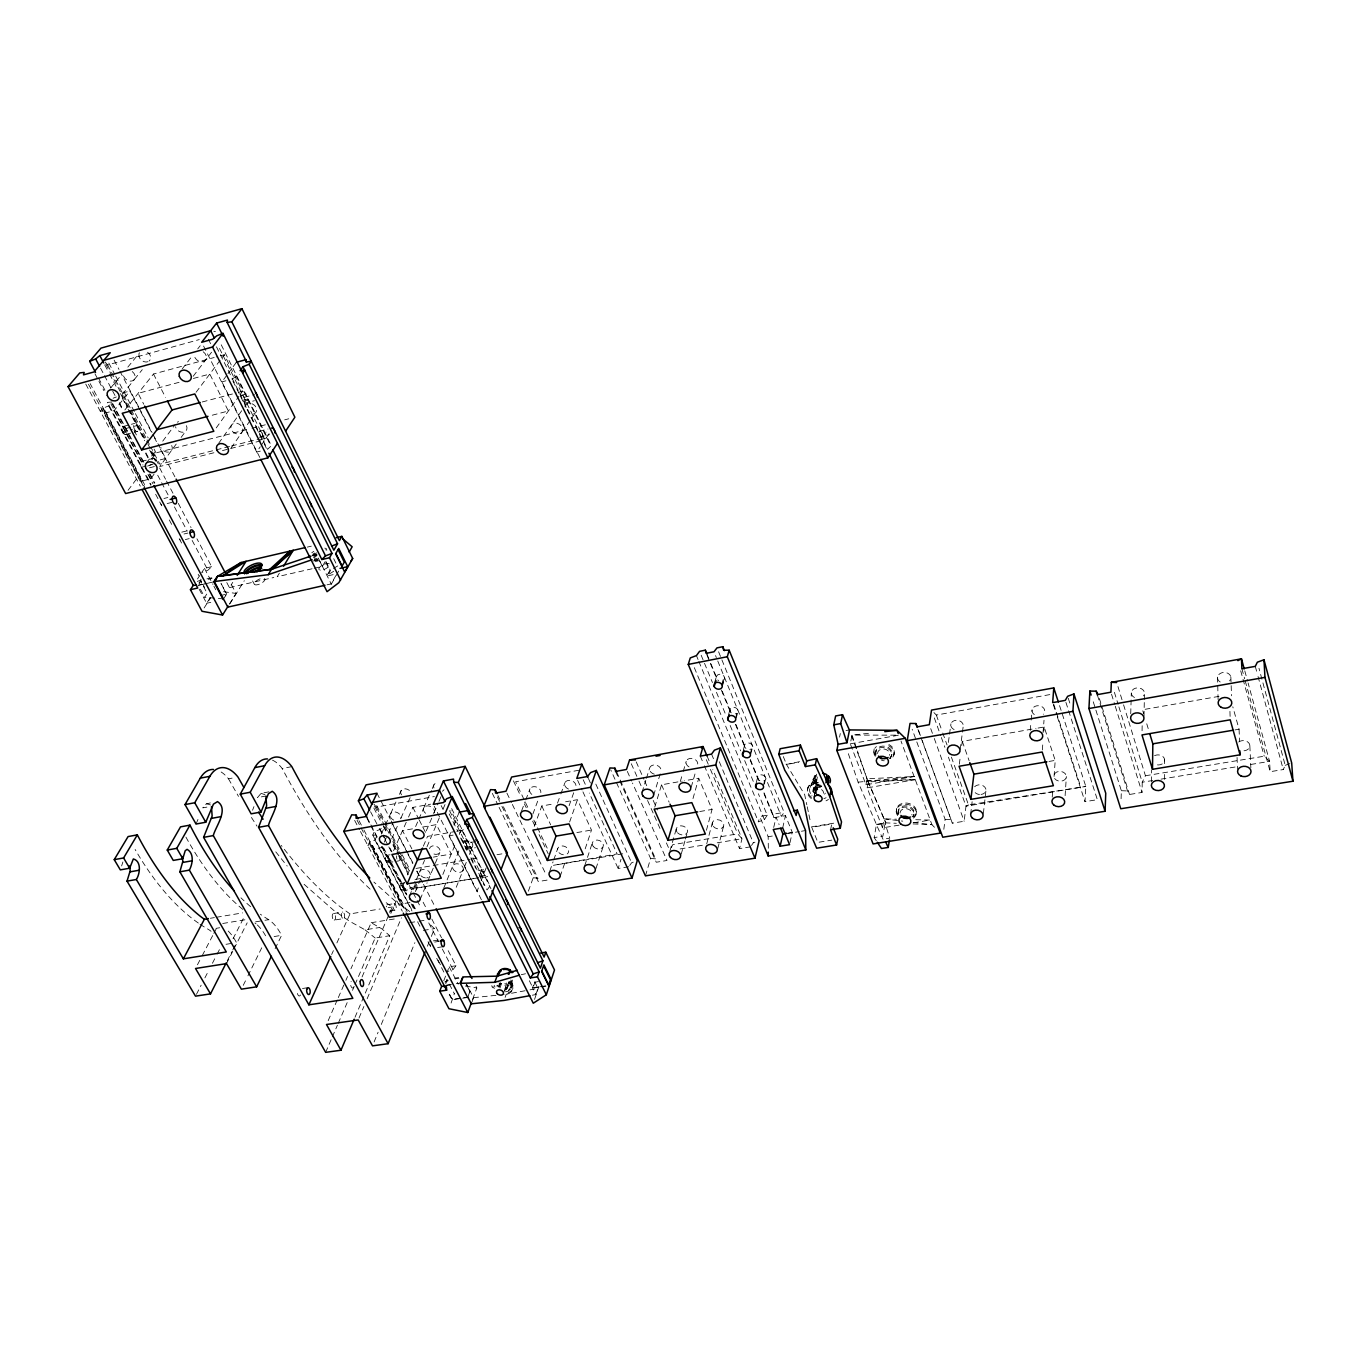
<?xml version="1.0" encoding="UTF-8"?>
<svg xmlns="http://www.w3.org/2000/svg" width="1361" height="1361" viewBox="0 0 1361 1361"><rect width="100%" height="100%" fill="white"/><g stroke="black" fill="none" stroke-linecap="round" stroke-linejoin="round"><path stroke-width="0.75" stroke-dasharray="5 3.75" d="M1164.506 779.445L1164.557 771.551M1164.608 763.674L1164.625 759.727M1151.406 781.758L1151.576 769.952M768.336 848.243L768.165 836.726L759.761 816.481L767.23 815.222L758.366 793.752M810.186 787.356L815.103 775.379L816.158 776.059L816.056 781.588L814.49 789.023A6.09 4.729 12.7 0 0 813.47 792.493M1097.425 695.148L1127.52 790.962L1129.511 794.467L1142.032 792.442L1142.236 782.218L1118.725 706.308M1144.006 716.277L1144.295 701.664M1144.329 699.588L1144.448 693.327M1142.066 730.738L1142.185 724.443M1130.736 713.708L1131.314 692.885M1121.09 798.72L1121.345 790.707L1092.39 699.044M1065.918 702.361L1097.357 799.673L1085.006 801.68L1085.823 786.454L1059.028 703.994M817.332 776.961L815.545 788.189L814.49 789.023M1065.119 795.658L1066.361 776.553M1052.223 797.206L1052.836 788.734M1038.035 728.067L1044.176 726.995L1055.217 760.391L1054.009 777.267A6.312 4.917 5.5 0 1 1061.189 771.483A6.312 4.917 5.5 0 1 1065.204 779.326A6.312 4.917 5.5 0 1 1054.588 778.509M1043.019 732.677L1044.023 720.224M1042.339 749.945L1043.002 741.592M1043.836 731.163L1044.176 726.995M821.329 785.433A7.213 5.631 12.6 0 1 817.859 784.123L816.192 794.552M1030.243 730.432L1030.992 722.147M1031.162 720.071L1032.08 709.727M512.434 980.039L511.021 988.29L512.604 979.852M814.882 778.696L813.402 791.251M983.374 813.504L985.959 790.282M970.631 814.354L972.128 801.714M917.977 729.428L952.326 823.184L964.149 821.261L965.987 806.154L948.413 757.141M511.345 980.839L508.708 990.825A8.983 6.38 19.7 0 1 504.761 991.812M960.203 749.469L963.146 726.74M959.335 764.184L960.407 755.882M961.751 745.505L962.278 741.354L1035.993 728.424M943.819 829.308L945.129 819.39L912.176 729.275M815.035 793.616L816.498 783A7.213 5.631 12.6 0 1 816.158 776.059M948.379 742.425L949.229 736.233M949.519 734.174L950.931 723.865M916.004 814.729L916.191 813.487M916.293 812.704L916.48 811.462M913.843 815.443L914.031 814.201M896.474 809.574L896.678 808.332M898.243 811.326L898.447 810.084M883.017 839.261L876.399 824.664L885.041 823.252L882.881 836.181L874.17 837.593L876.45 824.409L858.11 782.167L847.41 751M893.837 755.134L894.041 753.926M899.094 825.14L882.506 827.862L884.004 818.88L867.62 780.534L857.464 751.017M891.625 755.848L891.829 754.64M873.966 750.115L874.187 748.907M867.161 787.866L868.25 781.912L915.272 779.666L867.161 787.866L882.506 827.862M875.735 751.833L875.957 750.626M865.97 784.753L867.059 778.798L914.116 776.519L865.97 784.753L850.285 743.821L852.003 735.093L870.428 733.137M830.567 829.819L831.724 824L811.768 827.301L817.842 842.391L831.758 840.128M839.567 737.135L840.298 733.545M813.827 796.985L817.859 784.123M814.456 795.896L816.498 783L813.232 789.193L811.905 795.385M810.493 793.514A10.207 7.928 12.7 0 1 811.411 785.62L813.215 784.225L816.6 774.205M811.411 785.62L814.082 776.825M154.065 474.206L150.68 478.8L140.302 481.42L140.881 478.766L90.166 383.615M807.532 789.193L807.805 787.951A12.266 9.527 12.7 0 1 818.761 782.524M511.021 988.29L512.689 980.618M790.009 842.612L792.272 832.337L785.467 815.664L773.865 817.689L763.436 792.34M782.694 827.93L785.467 815.664M773.711 827.454L776.076 817.246L779.121 824.63M799.553 761.667L786.097 764.508L798.601 762.313M767.23 815.222L764.389 819.628L758.468 821.823L759.761 816.481M510.307 984.19L511.175 980.669M763.368 785.773L765.409 777.369M764.321 784.089L765.545 779.036M750.574 846.814L739.533 848.618L742 838.716L712.79 769.577M756.018 783.749L757.686 777.029M750.251 753.858L752.378 745.539M750.83 753.892L752.514 747.24M717.774 848.549L723.729 825.668M743.293 750.2L744.586 745.216M706.716 843.837L712.313 822.912M143.194 485.758L104.525 413.234L105.205 410.716L100.289 411.26L102.704 408.283L108.693 405.918L111.874 401.988L107.502 402.397L151.071 484.414M735.569 718.115L737.781 709.898M736.165 718.2L737.934 711.616M706.427 830.278L712.058 809.421L698.737 778.237L684.26 780.789M728.594 714.525L729.938 709.608M681.198 854.249L684.923 840.945M685.451 839.039L687.577 831.435M692.987 798.567L698.737 778.237M691.218 787.202L695.845 770.989M721.772 684.515L724.069 676.383M722.181 685.536L724.494 677.404M722.215 686.795L724.528 678.663M669.935 850.965L676.468 828.203M714.627 682.712L716.379 676.621M680.279 781.554L682.644 773.473M683.239 771.449L686.199 761.343M645.437 875.872L650.592 858.485L610.766 769.901M654.76 807.124L661.531 784.804L682.201 781.146M653.62 795.419L661.038 771.16M628.731 866.753L618.149 868.488L621.024 859.301M642.001 792.425L645.777 780.329M646.424 778.322L649.571 768.233M121.622 865.936L122.898 861.972M595.948 868.624L603.348 845.964M584.72 865.715L592.239 843.088M535.894 994.551L537.969 988.358L534.737 981.876L532.508 987.797L535.894 994.551L531.913 995.282M534.55 999.416L539.024 986.079M585.179 848.839L591.474 830.057L577.455 799.673L565.564 801.782M539.007 987.133L532.968 988.018L535.077 981.825M560.12 876.569L565.308 861.496M512.587 989.09L513.012 987.865M505.118 997.358L506.207 994.262L528.034 990.196M549.759 871.193L553.059 861.802M553.723 859.931L557.687 848.652A5.699 4.27 19.4 0 1 565.683 846.848A5.699 4.27 19.4 0 1 567.231 853.908M508.708 990.825L512.263 983.595L509.252 981.74L505.816 989.753A5.359 3.811 19.7 0 1 504.727 990.179M569.63 822.01L577.455 799.673M504.012 991.88L505.646 987.252M505.816 989.753L509.252 981.74M507.194 988.239L510.851 979.92M506.666 989.09A5.359 3.811 19.7 0 0 505.918 984.224L505.288 982.183M569.119 805.695L573.713 792.714M498.892 987.218L500.525 982.625M499.266 986.929L500.355 983.884L498.568 982.523M499.963 988.035L501.597 983.442M557.517 803.143L560.188 795.743M560.868 793.905L564.866 782.796M528.374 891.166L533.189 877.777L498.687 806.512M472.658 999.297L476.826 987.933L474.887 984.173M471.859 1002.274L473.56 997.664L466.738 984.479M534.244 826.399L541.78 805.984L553.672 803.892M468.235 995.929L469.936 991.318L466.228 984.156M532.866 814.065L538.395 799.264M451.086 1003.057L454.37 993.598M521.552 810.969L525.074 801.748M525.771 799.894L529.973 788.836M445.727 983.765L447.174 980.005M443.771 980.754L445.898 975.259M456.003 965.766L449.181 966.786L447.31 971.618L453.026 969.627L456.003 965.766L447.293 948.94M445.727 982.353L446.901 979.308L454.37 993.785M478.374 887.95L476.962 891.574L434.21 806.273M481.182 880.703L486.285 867.535M252.551 810.22L253.963 806.614M456.241 887.287L462.978 870.496M463.097 870.24A5.597 4.117 21.6 0 0 456.803 863.725A5.597 4.117 21.6 0 0 453.928 870.24A5.597 4.117 21.6 0 0 463.097 870.24L466.262 862.364M469.409 854.487L472.556 846.61M427.405 946.201L430.552 938.392M431.335 936.453L434.482 928.644L428.851 923.251M443.805 888.001L459.167 850.2M374.105 1041.965L378.103 1032.233M381.301 1024.442L414.884 942.663M442.852 874.477L456.071 842.306M459.286 834.463L460.886 830.55L450.899 810.458M481.42 899.757L449.368 835.79L450.882 832.149M453.911 824.868L459.218 812.126M196.052 824.034L199.046 816.855M420.141 899.502L427.133 882.745M427.898 880.89L434.499 865.154M435.248 863.35L439.79 852.479M415.326 891.591L420.838 878.491L417.027 871.091M409.406 896.099L413.353 886.811M416.5 879.376L419.647 871.959M425.398 877.896A5.563 4.066 22.3 0 1 419.903 871.278L424.53 860.373M358.998 1018.028L363.897 1006.46M367.147 998.753L401.427 917.824M427.031 846.712L439.739 816.855M443.057 809.097L446.357 801.34M355.017 1017.228L389.722 935.722L381.846 928.848L371.179 922.707L350.934 968.794M423.356 846.151L427.541 836.386L454.642 831.639M362.06 976.96L388.855 914.779M389.688 912.84L392.206 907.004L385.35 902.105M426.282 830.839L431.811 817.995M433.989 812.908L438.157 803.245M438.991 801.306L442.308 793.565M390.828 913.469L396.527 900.25L400.883 900.659L400.968 904.01L410.75 902.411M402.686 885.926L404.268 882.268M407.398 874.97L409.763 869.492L401.019 852.564M325.653 1052.342L331.523 1038.783M332.356 1036.844L337.392 1025.224M338.243 1023.285L347.463 1001.968M352.499 990.349L354.183 986.47M355.017 984.53L375.16 938.018L389.722 935.722M415.615 826.569L418.014 821.074M418.814 819.237L423.628 808.247M423.832 807.839L431.42 790.469M432.271 788.546L433.955 784.685M328.171 1020.665L337.443 999.535M338.294 997.613L345.048 982.251M345.881 980.328L347.565 976.483M393.55 850.812L407.688 818.999M408.538 817.076L412.842 807.396L430.586 804.181M391.679 838.886L398.246 824.239M400.934 818.148L411.311 794.994M384.295 842.136L387.562 834.905M388.378 833.085L392.461 824.034M331.642 954.52L333.394 950.658M336.899 942.918L350.032 913.894L380.161 908.978M381.301 834.072L384.619 826.756M385.452 824.936L390.437 813.98A5.665 4.185 23.6 0 1 397.412 812.602A5.665 4.185 23.6 0 1 400.712 818.744M390.675 813.589L395.932 802.037M399.436 794.348L401.189 790.486M407.143 911.598L372.761 845.879L367.878 845.64L369.511 842.085L374.973 840.043L377.116 835.348L372.761 835.042L374.377 831.537L380.28 829.41L382.424 826.893M1245.213 680.874L1270.17 771.687L1283.27 769.56L1285.209 765.324L1258.976 668.285M275.126 948.685L281.591 935.347A50.969 26.522 82.9 0 0 268.712 919.679A249.59 124.651 78.2 0 1 260.359 914.218M243.245 985.347L247.004 977.742M247.94 975.837L261.993 947.273M671.296 847.648L672.776 844.654L737.696 833.868L742 838.716L717.247 842.799M1123.574 704.828L1145.435 775.753L1142.236 782.218L1152.682 780.516M227.202 960.917L231.846 951.781M232.782 949.944L236.491 942.629A50.527 27.254 83.2 0 0 228.138 930.992M226.521 963.605L233.088 950.624M234.024 948.77L247.175 922.843M233.054 938.733L244.623 916.021M196.443 994.33L201.139 985.194M204.899 977.878L208.658 970.58M212.418 963.265L216.178 955.949M217.114 954.129L220.873 946.814M197.447 964.796L201.292 957.412M202.262 955.558L212.86 935.245M213.83 933.391L217.675 926.007M327.031 584.822L331.165 583.903L337.154 573.287M331.148 584.447L335.214 577.234M336.235 575.431L339.297 570.004M314.153 568.286L322.37 566.414L325.415 561.14M279.345 573.202L277.219 576.724L312.111 568.762M229.311 604.233L236.048 593.43L230.162 582.185M230.009 603.586L244.317 580.688M223.17 599.538L226.572 594.145L220.992 583.546M226.777 582.542L229.431 587.629L232.765 582.372M199.131 589.177L206.651 603.28L210.087 597.887M204.116 607.959L210.479 598.04M221.231 583.75L226.606 593.957L223.476 598.925L204.711 597.275L207.195 593.396L200.765 581.3L199.08 583.852M198.995 582.967L200.748 580.296L204.49 587.34M197.498 578.969L199.591 575.771M211.653 566.686L204.456 568.371L201.683 572.59L207.91 570.242L211.653 566.686L196.937 538.769M203.572 346.051L256.685 452.039L260.24 446.782M261.431 445.03L270.414 431.709M718.591 651.783L784.123 812.364L781.384 816.413L715.546 655.577M751.493 845.47L753.331 842.782L759.149 840.639M231.132 447.922L241.833 432.543A6.38 5.07 34.3 0 0 237.188 423.288A6.38 5.07 34.3 0 0 231.472 429.974A6.38 5.07 34.3 0 0 241.833 432.543M242.326 431.828L250.39 420.226M251.547 418.559L256.157 411.924M218.594 443.397L241.85 410.529M216.246 427.898L238.958 396.238M240.131 394.605L242.479 391.322L224.293 354.745L216.212 356.939M629.701 865.426L631.64 862.772L635.366 861.377M259.815 457.466L221.928 381.863L226.76 375.33M227.968 373.68L236.406 362.247M176.215 444.077L159.73 466.534L214.375 452.635M181.115 437.425L186.015 430.791M128.053 490.334L136.491 479.055L140.881 478.766M151.411 459.099L156.056 452.89L249.965 428.749M146.342 463.046L156.549 449.436M162.725 441.168L175.11 424.649M196.069 392.274L224.293 354.745M193.194 376.265L211.584 352.21M182.255 368.848L192.428 355.748M197.719 348.909L200.186 345.745M124.872 409.95L153.487 374.02L214.187 357.501M104.525 413.234L114.12 410.665L129.924 391.015L139.758 409.763M122.371 394.333L134.365 379.498M134.501 379.277L142.259 369.682M459.763 832.864L461.872 830.278L464.918 829.189M110.598 388.072L120.023 376.606M127.832 367.113L139.588 352.788M414.918 884.276L416.84 887.984L482.594 877.079L448.773 809.132M231.965 379.175L239.349 374.411M512.263 983.595L510.851 984.701L508.402 982.404M268.917 791.847L261.057 793.327L257.518 797.597L267.368 795.743M333.683 571.28L326.963 575.482L329.804 570.514L325.466 561.787M210.326 802.905L205.069 804.47L202.789 807.873L208.573 806.784M333.428 568.422L338.855 565.274M968.488 804.878L965.987 806.154L1085.823 786.454L968.488 804.878L951.339 756.971M147.566 466.091L151.479 464.543M197.311 581.419L201.156 579.922L198.162 574.291M113.116 398.212L116.348 396.953M444.826 981.944L448.33 980.652M1285.209 765.324L1290.058 763.555M312.996 555.407L316.977 554.063M521.297 974.663L525.516 973.761M105.052 361.873L107.587 364.935L199.267 339.587M122.337 393.074L129.924 391.015M179.057 382.322L138.09 393.346L143.79 404.234M193.398 378.46L209.781 374.037L228.376 411.005L210.036 415.786M221.928 381.863L225.943 380.791M202.228 401.971L236.44 392.921M238.464 392.376L242.479 391.322M122.932 426.52L134.688 423.424M241.441 395.268L249.624 393.108M125.927 428.477L137.665 425.381M244.248 397.31L254.473 394.622M122.507 431.913L132.323 429.344M243.194 400.202L251.394 398.041M123.085 432.985L126.998 431.964M243.738 401.308L251.955 399.164M125.756 434.431L137.512 431.352M244.214 403.383L254.456 400.695M252.006 428.222L266.297 424.547M284.67 419.834L288.753 418.78M208.267 579.361L212.01 578.391M141.476 461.43L153.708 458.283M259.356 431.233L268.015 429.004M258.641 432.271A4.219 2.024 74.5 0 1 262.095 433.155L266.161 432.118M141.323 467.316L153.027 464.339M259.339 437.221L269.529 434.618M229.55 446.476L159.849 464.237L150.986 447.378M231.608 445.949L258.25 439.161L264.97 439.773L218.168 345.728M149.523 467.81L155.358 466.313M261.55 439.28L269.699 437.204M222.472 450.576L228.546 449.045M230.57 448.518L260.921 440.794M256.685 452.039L260.308 451.137M163.949 498.483L167.811 497.514M167.165 503.553L172.983 502.124M181.779 532.151L187.563 530.756M184.024 533.988L187.886 533.07M185.334 539.551L189.196 538.633M307.28 547.105L311.329 546.152M206.94 578.867L213.133 577.438M312.894 555.832L317.028 554.88M199.318 585.162L207.604 583.257M209.679 582.78L213.813 581.827M229.431 587.629L273.782 577.506M220.397 595.557L226.572 594.145M206.651 603.28L210.785 602.345M333.122 574.648L327.355 575.958L330.451 570.565L325.942 561.498M202.313 584.328L198.247 585.145L204.711 597.275M204.337 583.92L210.411 582.678M221.145 771.993A41.817 22.303 80.2 0 1 228.495 778.815L234.177 777.726M272.489 760.153A42.242 21.572 80.1 0 1 282.169 768.489L291.832 766.634M530.024 989.838L537.969 988.358M373.867 804.011L376.334 807.107L434.397 796.542M578.833 770.258L515.598 781.758L528.391 808.621M845.998 730.551L849.519 729.921M933.935 712.569L936.334 715.052L1050.539 694.467M850.285 743.821L898.821 735.161L852.003 735.093L856.784 748.992M412.502 828.849L402.516 830.618L411.89 848.873M422.471 827.097L436.439 824.613L451.24 854.045L433.376 857.107M1219.014 696.356L1142.491 709.761L1143.699 713.776M456.718 831.282L460.886 830.55M372.761 845.879L372.761 849.145L381.829 847.563L406.241 894.432M449.368 835.79L453.111 835.144M386.405 855.406L390.097 854.759M464.373 841.915L471.995 840.605M463.489 843.446A3.811 1.65 80.7 0 1 466.125 843.242L475.618 841.608M385.895 860.986L395.149 859.386M465.87 847.24L473.492 845.93M386.337 861.853L395.609 860.254M466.313 848.124L472.029 847.137M387.919 862.738L399.028 860.832M465.921 849.366L475.431 847.733M858.11 782.167L914.116 776.519M576.877 832.558L591.474 830.057M699.724 811.53L712.058 809.421M415.99 868.437L469.987 859.284M472.063 858.927L480.365 857.532M496.986 854.708L507.364 852.939M1048.974 761.445L1055.217 760.391M1234.971 729.921L1239.071 729.224L1232.794 706.784M764.014 792.782L772.844 814.269L784.123 812.364M415.037 879.478L420.838 878.491M401.07 883.527L404.744 882.915M478.647 870.564L484.329 869.611M480.331 871.823L484.125 871.176M210.394 918.267L214.409 917.603M216.416 917.263L242.547 912.908M400.78 889.533L411.839 887.695M480.365 876.297L487.936 875.038M416.84 887.984L478.477 877.76M622.743 853.806L553.672 865.273L617.145 853.891L589.296 793.072M402.55 890.74L413.608 888.92M487.731 876.62L480.161 877.879A3.76 1.616 81.1 0 0 480.671 872.622A3.76 1.616 81.1 0 0 477.983 871.38M222.694 923.49L247.021 919.475M811.496 826.859L835.518 822.895M680.126 848.941L702.82 845.198M788.529 832.966L792.272 832.337M768.165 836.726L772.316 836.045M786.879 833.647L799.349 831.588M801.425 831.248L805.576 830.55M216.008 928.355L219.699 927.743M255.596 921.839L263.081 920.597M264.97 920.291L268.712 919.679M1145.435 775.753L1264.216 756.206L1269.592 761.377L1270.17 771.687M333.632 913.52L342.7 912.04M386.915 904.793L394.316 903.585M876.45 824.409L885.841 822.878L896.321 823.286M1161.018 779.138L1236.179 766.838M1250.81 764.457L1269.592 761.377L1248.088 682.95M501.92 806.29L538.275 881.554L548.568 879.869M619.884 781.112L656.257 862.245L666.992 860.492L632.491 783.034M388.191 907.668L392.206 907.004M913.622 822.776L930.209 820.071L913.418 819.645M334.211 920.104A3.317 1.633 81.9 0 0 335.197 915.272A3.317 1.633 81.9 0 0 332.339 915.068A3.317 1.633 81.9 0 0 334.211 920.104L343.312 918.641A3.334 1.616 81.9 0 0 344.265 913.775A3.334 1.616 81.9 0 0 341.424 913.588A3.334 1.616 81.9 0 0 343.312 918.641M389.399 911.138L394.962 910.237A3.351 1.565 81.7 0 0 395.847 905.354A3.351 1.565 81.7 0 0 393.108 905.133A3.351 1.565 81.7 0 0 394.962 910.237M226.011 944.313L232.289 943.292M274.122 936.555L281.591 935.347M886.385 838.716L889.754 838.172L885.041 823.252M371.179 922.707L387.307 920.104M389.331 919.781L395.388 918.811M304.098 884.31L333.938 910.56L349.556 921.227L365.037 929.835L379.685 927.487M409.78 922.673L417.232 921.482M419.086 921.193L424.666 920.291M423.373 930.397L434.482 928.644M433.359 940.859L438.82 940.009M434.635 942.067L438.259 941.489M437.613 947.545L443.074 946.695M302.499 988.494L308.13 987.644M454.71 978.134L458.623 977.555M454.982 978.848L458.895 978.27M446.51 985.126L454.336 983.969M456.292 983.68L460.205 983.101M445.013 985.636L450.882 984.769M538.446 981.519L534.584 982.37M532.508 987.797L538.548 986.912M540.555 986.623L546.578 985.755M467.657 997.477L452.039 999.74L449.232 994.364M541.015 986.844L547.037 985.976M206.464 803.619L210.496 804.963M261.057 793.327L264.97 794.705M473.56 997.664L495.999 995.333M867.059 778.798L867.62 780.534L915.272 779.666M867.62 780.534L885.841 822.878L884.004 818.88L896.61 819.203M913.078 823.932L931.928 824.681L936.062 828.9M1121.345 790.707L1127.52 790.962M945.129 819.39L950.846 819.696M650.592 858.485L655.56 858.842L656.257 862.245M533.189 877.777L537.867 878.168L538.275 881.554M884.004 818.88L902.751 821.142M913.18 822.401L931.928 824.681L901.016 741.082M223.527 591.678L236.048 593.43M465.309 986.027L476.826 987.933M365.037 929.835L375.16 938.018M350.032 913.894C323.169 895.521 301.07 871.091 281.285 845.453M409.695 911.496L394.588 900.574L373.918 882.081M504.846 983.408L505.918 984.224M370.107 889.124C333.496 854.878 305.562 812.551 282.169 768.489M275.773 851.85L287.205 866.055M874.17 837.593L876.263 840.707M251.445 817.451L257.025 826.212M786.199 764.014L804.691 794.722L806.818 804.776M228.495 778.815L238.498 796.389M85.76 384.074L140.285 486.149M105.205 410.716L145.185 485.758M102.704 408.283L144.555 486.813M88.448 384.21L140.302 481.42M112.81 403.741L144.368 463.267M150.067 474.002L154.814 482.968M98.502 378.001L105.375 390.964M111.857 403.196L142.667 461.294M149.37 473.934L154.303 483.24M94.981 373.833L97.975 379.464M98.962 381.335L103.929 390.709M110.887 403.826L142.718 463.812M148.689 475.057L150.68 478.8M114.12 410.665L142.973 465.037M147.958 474.411L152.925 483.784M108.693 405.918L150.85 485.265M155.63 494.23L161.347 504.999M169.291 519.953L172.269 525.55M179.227 538.633L182.221 544.264M119.309 402.55L123.256 410.001M134.076 430.501L137.036 436.081M145.899 452.856L148.842 458.453M157.706 475.21L160.666 480.807M161.636 482.679L169.513 497.582M174.446 506.887L187.24 531.113M192.156 540.436L207.91 570.242M100.578 368.202L103.504 373.765M104.491 375.619L115.26 396M119.173 403.4L123.085 410.818M145.61 453.434L148.553 458.98M204.456 568.371L212.928 584.413M213.881 586.2L215.77 589.772M108.829 363.081L114.732 374.309M115.719 376.18L134.416 411.737M135.402 413.608L148.196 437.919M154.099 449.147L156.056 452.89M107.587 364.935L110.547 370.549M111.534 372.421L130.265 408.028M131.251 409.899L146.052 438.004M147.039 439.875L149.999 445.489M105.767 364.067L146.971 442.325M147.958 444.179L150.901 449.776M151.888 451.631L158.744 464.679M120.431 393.584L128.291 408.47M129.261 410.341L144.964 440.113M150.85 451.291L155.749 460.596M159.679 468.048L165.549 479.208M166.535 481.062L173.408 494.094M178.308 503.4L191.05 527.609M104.712 364.867L108.608 372.268M109.595 374.122L116.417 387.068M122.269 398.178L127.151 407.432M128.121 409.287L144.708 440.743M149.574 449.998L155.426 461.09L165.685 458.47L157.893 443.635M359.032 820.666L362.928 828.1M363.897 829.972L400.883 900.659M449.521 994.245L452.226 999.416L467.844 997.154L469.936 991.506L466.364 984.598M369.511 842.085L405.799 911.394M372.761 849.145L405.272 911.207M357.058 820.19L400.968 904.01M114.12 360.138L118.985 369.409M119.955 371.264L138.448 406.531M139.417 408.385L152.058 432.492M153.027 434.363L156.923 441.781M140.727 411.634L153.504 435.996M154.491 437.868L156.464 441.627M160.394 449.113L175.127 477.235M354.643 820.377L359.508 829.666M360.495 831.52L402.312 911.258M411.124 903.806L414.067 909.437M372.761 835.042L411.771 909.828M438.106 960.305L441.032 965.919M374.973 840.043L411.992 911.002M417.606 921.771L420.447 927.215M428.017 941.744L430.859 947.188M436.694 958.348L440.573 965.783M441.542 967.637L444.452 973.217M380.28 829.41L382.22 833.153M383.19 835.025L386.099 840.639M389.978 848.107L391.917 851.85M409.372 885.501L412.281 891.115M413.251 892.969L416.16 898.583M417.129 900.455L421.008 907.94M428.766 922.894L438.463 941.574M442.342 949.059L453.026 969.627M370.566 811.751L378.256 826.552M379.226 828.407L384.023 837.661M384.976 839.516L387.868 845.062M388.821 846.916L391.713 852.462M449.181 966.786L458.232 984.19M383.598 847.801L407.483 893.701M413.063 904.419L417.725 913.367M367.062 817.485L369.954 823.048M370.907 824.885L377.643 837.832M382.152 846.474L406.463 893.173M412.298 904.385L415.224 909.982M366.994 818.386L376.725 837.066M381.59 846.389L406.871 894.943M376.334 807.107L384.023 821.976M384.993 823.847L398.433 849.859M399.402 851.731L408.998 870.308M414.765 881.469L417.64 887.049M374.547 806.188L384.159 824.783M385.112 826.637L388.957 834.072M392.802 841.506L399.539 854.521M400.491 856.375L408.198 871.261M383.496 825.634L387.358 833.119M393.159 844.33L396.068 849.927M397.038 851.799L408.623 874.221M414.424 885.433L417.334 891.03M423.135 902.241L426.027 907.838M431.828 919.049L441.491 937.729M373.833 807.992L382.441 824.63M383.394 826.484L387.222 833.885M392.972 844.977L397.752 854.232M398.722 856.069L408.283 874.579M252.585 580.926L254.269 584.141M376.963 793.225L390.318 819.169M391.27 821.023L405.578 848.839M406.531 850.693L413.217 863.674M393.431 825.923L407.007 852.292M407.977 854.181L412.825 863.606M416.704 871.142L422.522 882.438M423.492 884.327L435.129 906.936M376.725 805.525L400.049 850.693M153.487 374.02L165.549 397.378M412.842 807.396L418.354 818.267M419.273 820.071L425.704 832.762M216.467 346.817L267.522 449.317L271.4 445.762L219.597 341.492M449.181 813.929L452.005 819.628M452.958 821.534L457.687 831.027M461.481 838.631L467.163 850.03M470.94 857.634L487.034 889.924L490.113 885.994L450.491 806.256M232.918 381.08L246.154 407.654M247.107 409.559L254.677 424.734M255.613 426.639L263.183 441.832M264.136 443.72L267.913 451.325M460.579 837.951L467.18 851.186M470.957 858.757L475.67 868.216M479.429 875.769L484.142 885.228M318.236 557.993L331.165 583.903M529.344 980.72L532.968 988.018M319.767 561.208L322.37 566.414M208.369 339.229L211.193 344.877M441.168 805.593L443.057 809.353M235.98 375.704L270.839 445.881M461.872 830.278L490.998 888.869M333.7 558.673L337.426 566.227M492.342 793.378L497.786 804.64M497.973 795.505L499.776 799.264M503.417 806.784L537.867 878.168M497.377 796.883L501.018 804.419M506.921 793.123L511.447 802.548M512.348 804.436L545.846 874.204M533.869 820.122L536.608 825.872M537.527 827.794L547.564 848.89M513.437 780.874L520.753 796.219M524.41 803.892L526.248 807.719M532.644 821.159L535.383 826.91M539.041 834.582L548.194 853.755M541.78 805.984L550.678 824.817M577.659 780.38L582.049 789.958M582.933 791.864L618.149 868.488M583.188 779.751L585.808 785.467M595.829 784.106L631.64 862.772M588.411 778.441L590.538 783.255M616.669 772.044L655.56 858.842M615.546 771.449L619.017 779.19M627.319 771.415L631.64 781.095M631.3 763.776L638.156 779.207M639.007 781.146L641.575 786.93M647.564 800.455L653.552 813.963M654.42 815.885L660.408 829.41M666.397 842.918L668.966 848.703M636.216 761.888L643.872 779.207M644.723 781.129L647.258 786.913M653.212 800.387L657.465 809.999M661.531 784.804L669.153 802.207M706.308 759.676L709.608 767.485M710.442 769.424L737.696 833.868M700.303 756.138L703.569 763.844M704.386 765.784L739.533 848.618M397.004 859.063L396.851 858.723A3.777 1.735 80.9 0 1 396.442 855.865M707.108 756.121L709.54 761.888M719.288 761.735L753.331 842.782M711.548 754.113L714.797 761.837M694.331 667.673L758.468 821.823M696.441 655.594L698.057 659.507M698.856 661.463L764.389 819.628M706.954 654.097L710.17 661.905M710.969 663.862L717.4 679.479M722.232 691.201L731.061 712.688M735.893 724.409L745.522 747.852M750.353 759.574L759.183 781.061M707.022 655.253L716.549 678.39A4.202 3.368 16.1 0 1 723.865 676.043L724.579 677.778A4.202 3.368 16.1 0 1 722.793 680.687M721.33 690.027L730.091 711.327M735.501 724.443L744.739 746.917M750.132 759.999L757.822 778.696M701.17 655.236L712.449 682.559M716.464 692.307L725.328 713.776M730.176 725.481L740.639 750.83M744.671 760.595L753.535 782.048M783.307 756.58L786.471 764.44M918.692 730.789L921.55 738.666M922.265 740.622L952.326 823.184M930.737 728.645L933.578 736.522M934.292 738.496L964.149 821.261M936.334 715.052L942.05 731.027M942.765 733.018L947.052 744.994M934.327 717.928L940.672 735.569M941.37 737.526L944.891 747.342M851.629 735.791L867.042 778.866M962.278 741.354L969.117 760.663M1053.805 704.454L1055.762 710.459M1056.408 712.449L1080.566 786.437M1053.329 704.641L1056.629 714.763M1057.293 716.771L1085.006 801.68M1068.283 698.261L1070.188 704.215M1099.365 698.499L1129.511 794.467M1114.404 692.324L1118.113 704.3M1111.529 694.212L1114.642 704.232M1115.271 706.24L1142.032 792.442M1117.959 686.573L1122.944 702.786M1146.745 723.797L1149.194 731.81M772.844 814.269L773.865 817.689M1240.705 670.82L1264.216 756.206M1244.788 670.888L1247.544 680.942M1241.895 668.761L1244.669 678.85M1255.284 666.363L1257.479 674.461M1258.04 676.485L1283.27 769.56M807.243 806.784L808.519 812.806M808.944 814.814L810.22 820.836M1249.857 745.896L1250.844 767.689M1239.071 729.224L1239.531 741.03M1237.064 757.448L1237.506 769.305M1230.854 676.927L1231.518 695.777M1229.936 711.395L1230.14 717.723M1217.517 677.149L1218.18 702.259M300.492 994.976A3.471 1.752 83.2 0 1 297.991 994.959A3.471 1.752 83.2 0 1 297.583 990.076M353.741 986.997A3.505 1.701 82.9 0 1 351.138 986.623A3.505 1.701 82.9 0 1 351.172 981.485M386.286 906.154A3.351 1.565 81.7 0 1 386.609 906.868M254.915 922.979A50.816 26.761 83 0 1 256.089 923.898M257.263 924.919A50.816 26.761 83 0 1 266.671 937.746M200.05 924.238A246.919 129.312 78.2 0 0 208.641 929.563A50.391 27.492 83.2 0 1 211.057 931.298M198.332 923.047A246.919 129.312 78.2 0 1 135.13 849.468M250.628 906.664A249.59 124.651 78.2 0 1 240.965 897.852M242.785 909.369A249.182 125.365 78.2 0 1 185.47 836.266M264.51 578.476A5.937 2.314 -26.6 0 1 260.512 583.682A5.937 2.314 -26.6 0 1 254.218 583.512A5.937 2.314 -26.6 0 1 261.482 578.408M319.325 569.868A5.988 2.382 -26 0 1 324.241 564.22A5.988 2.382 -26 0 1 329.26 565.904A5.988 2.382 -26 0 1 320.107 570.14M317.521 560.12A6.005 2.348 -25.9 0 1 314.408 560.034M314.204 558.146A6.005 2.348 -25.9 0 1 317.011 555.577M318.78 560.63A8.013 3.147 -25.9 0 1 315.191 561.464M313.336 557.415A8.013 3.147 -25.9 0 1 316.228 555.118M317.964 558.997A8.013 3.147 -25.9 0 1 314.374 559.813M312.52 555.764A8.013 3.147 -25.9 0 1 317.232 552.481M316.994 558.265A10.037 3.93 -25.9 0 1 314.629 558.963M311.788 552.77A10.037 3.93 -25.9 0 1 313.813 551.375M324.718 548.126A10.037 3.93 -25.9 0 1 326.776 549.317M317.811 559.915A10.037 3.93 -25.9 0 1 313.319 560.953M312.622 554.42A10.037 3.93 -25.9 0 1 314.629 553.008M325.534 549.776A10.037 3.93 -25.9 0 1 326.844 550.184M161.857 505.799A4.066 2.144 74.7 0 1 160.921 504.046M143.075 469.171A4.117 2.178 74 0 1 140.472 464.271A4.117 2.178 74 0 1 142.633 461.413M152.381 459.474A4.134 2.161 74 0 1 156.464 461.243M180.298 540.028A4.032 2.11 75.4 0 1 179.737 539.432M262.095 433.155A4.219 2.024 74.5 0 1 262.061 439.144M240.693 396.306A4.304 2.076 73.9 0 1 243.993 396.851A4.304 2.076 73.9 0 1 244.64 402.975M171.673 445.523A6.312 4.917 35 0 1 168.917 452.056A6.312 4.917 35 0 1 161.023 447.735M132.255 371.553A6.465 5.053 37.5 0 1 132.153 380.978A6.465 5.053 37.5 0 1 123.239 374.224M203.197 351.75A6.533 5.223 37 0 1 203.64 361.516A6.533 5.223 37 0 1 194.3 355.17M186.389 425.653A6.227 4.883 35.3 0 1 183.072 432.237A6.227 4.883 35.3 0 1 175.501 426.759M177.338 422.182A6.227 4.883 35.3 0 1 178.597 421.672M244.929 406.837A6.278 5.036 34.6 0 1 251.649 403.622A6.278 5.036 34.6 0 1 256.6 410.665A6.278 5.036 34.6 0 1 249.863 413.863M213.847 331.369A6.431 5.172 37.4 0 1 215.412 331.557M147.924 361.703A6.363 5.019 37.8 0 1 141.374 360.121A6.363 5.019 37.8 0 1 139.043 353.996M147.566 352.244A6.363 5.019 37.8 0 1 149.115 361.056M414.612 886.521A3.709 1.701 81.3 0 1 413.166 888.971A3.709 1.701 81.3 0 1 411.243 885.977M399.658 855.593A3.777 1.735 80.9 0 1 399.862 859.693A3.777 1.735 80.9 0 1 398.092 860.662M430.535 946.405A3.658 1.65 82.1 0 1 430.161 944.568M466.125 843.242A3.811 1.65 80.7 0 1 466.296 849.077M510.494 982.914A10.786 7.656 19.7 0 1 503.57 994.364M492.529 987.746A10.786 7.656 19.7 0 1 491.797 985.653M498.96 986.81A3.59 2.552 19.7 0 1 500.304 983.816A3.59 2.552 19.7 0 1 504.761 984.99A3.59 2.552 19.7 0 1 504.948 988.392M497.139 986.453A5.359 3.811 19.7 0 1 496.969 985.415M506.343 982.999A5.359 3.811 19.7 0 1 507.092 987.865L506.241 988.528A5.359 3.811 19.7 0 1 505.152 988.954M498.075 986.266A5.359 3.811 19.7 0 1 497.582 985.228M508.878 981.57A8.983 6.38 19.7 0 1 510.12 989.719M495.013 987.048A8.983 6.38 19.7 0 1 494.162 985.313M510.936 981.689A10.786 7.656 19.7 0 1 506.632 993.037M494.332 988.528A10.786 7.656 19.7 0 1 492.971 986.521M900.029 813.061A6.056 4.678 10.2 0 1 906.715 808.757A6.056 4.678 10.2 0 1 911.887 814.933M877.59 753.586A6.142 4.832 10.7 0 1 884.259 749.026A6.142 4.832 10.7 0 1 889.618 755.338M898.328 814.593A8.081 6.244 10.2 0 1 906.936 807.192A8.081 6.244 10.2 0 1 913.078 816.923M898.532 813.351A8.081 6.244 10.2 0 1 902.7 806.239A8.081 6.244 10.2 0 1 912.721 808.893A8.081 6.244 10.2 0 1 912.023 816.906M875.906 755.202A8.2 6.465 10.7 0 1 879.972 747.784A8.2 6.465 10.7 0 1 890.179 750.37A8.2 6.465 10.7 0 1 889.652 758.689A10.259 8.081 10.7 0 0 894.296 751.816A10.259 8.081 10.7 0 0 888.886 744.535M876.127 753.994A8.2 6.465 10.7 0 1 880.193 746.577A8.2 6.465 10.7 0 1 890.4 749.145A8.2 6.465 10.7 0 1 889.856 757.465M897.852 814.354A10.105 7.809 10.2 0 1 900.506 804.13A10.105 7.809 10.2 0 1 914.014 806.256A10.105 7.809 10.2 0 1 913.656 816.855M875.497 755.117A10.259 8.081 10.7 0 1 875.106 746.985M897.648 815.596A10.122 7.809 10.2 0 1 900.319 805.355A10.122 7.809 10.2 0 1 913.826 807.498A10.122 7.809 10.2 0 1 913.469 818.097M888.665 745.76A10.259 8.081 10.7 0 1 891.353 758.672M884.259 760.765A10.259 8.081 10.7 0 1 881.622 760.374M875.276 756.342A10.259 8.081 10.7 0 1 876.416 746.56M1134.462 697.512A6.567 5.223 2.3 0 1 1132.267 690.299A6.567 5.223 2.3 0 1 1141.318 688.683A6.567 5.223 2.3 0 1 1143.495 695.896M1220.205 682.014A6.72 5.325 -0.4 0 1 1218.81 674.58A6.72 5.325 -0.4 0 1 1228.2 673.44A6.72 5.325 -0.4 0 1 1229.595 680.874M1238.697 742A6.618 5.121 0.2 0 1 1247.186 741.609A6.618 5.121 0.2 0 1 1249.16 748.023A6.618 5.121 0.2 0 1 1241.351 750.626M1154.587 755.661A6.465 5.036 2.6 0 1 1162.855 756.529A6.465 5.036 2.6 0 1 1163.366 762.994A6.465 5.036 2.6 0 1 1155.285 764.372M974.629 786.743A6.193 4.815 7.9 0 1 984.905 787.219A6.193 4.815 7.9 0 1 981.043 794.467M979.444 794.484A6.193 4.815 7.9 0 1 975.191 792.646M954.112 729.581A6.295 5.002 8.2 0 1 951.492 722.657A6.295 5.002 8.2 0 1 959.964 721.024A6.295 5.002 8.2 0 1 962.584 727.931M1034.292 714.593A6.414 5.104 5.5 0 1 1033.475 707.363A6.414 5.104 5.5 0 1 1042.492 707.039A6.414 5.104 5.5 0 1 1043.292 714.27M815.562 792.868A4.083 3.181 12.7 0 1 819.203 788.989A4.083 3.181 12.7 0 1 823.371 793.225M815.545 788.189A6.09 4.729 12.7 0 1 821.517 787.9M821.21 786.437A8.523 6.652 12.6 0 1 817.127 784.889M815.511 783.562A8.523 6.652 12.6 0 1 815.103 775.379M825.327 793.123A6.09 4.729 12.7 0 1 824.579 794.161M814.184 792.476A6.09 4.729 12.7 0 1 814.746 787.781L815.817 786.947A6.09 4.729 12.7 0 1 821.772 786.658M826.11 797.682A10.207 7.928 12.7 0 1 823.881 798.601M813.215 784.225A10.207 7.928 12.7 0 1 820.615 783.051M828.424 799.417A12.266 9.527 12.7 0 1 826.008 800.829M811.309 798.635A12.266 9.527 12.7 0 1 807.975 788.002M811.581 797.393A12.249 9.51 12.7 0 1 808.247 786.76A12.249 9.51 12.7 0 1 819.033 781.282M759.846 780.738A4.066 3.164 14.4 0 1 758.383 775.821A4.066 3.164 14.4 0 1 764.508 776.093A4.066 3.164 14.4 0 1 763.844 780.908M745.913 748.431A4.083 3.215 14.9 0 1 746.015 743.446A4.083 3.215 14.9 0 1 752.089 744.994A4.083 3.215 14.9 0 1 749.877 749.435M731.282 712.875A4.134 3.283 15.5 0 1 731.367 707.788A4.134 3.283 15.5 0 1 737.492 709.336A4.134 3.283 15.5 0 1 735.28 713.879M718.659 680.551A4.202 3.368 16.1 0 1 717.757 679.973M654.335 774.188A5.92 4.593 17.5 0 1 649.69 767.842A5.92 4.593 17.5 0 1 657.278 765.511A5.92 4.593 17.5 0 1 660.595 772.265M689.023 766.923A5.971 4.644 16.5 0 1 686.761 760.255A5.971 4.644 16.5 0 1 694.756 759.319A5.971 4.644 16.5 0 1 697.002 765.988M563.386 854.776A5.699 4.27 19.4 0 1 557.687 848.635M531.845 794.399A5.801 4.406 20.6 0 1 530.178 788.495A5.801 4.406 20.6 0 1 536.846 787.168A5.801 4.406 20.6 0 1 540.827 792.629M568.49 789.057A5.835 4.457 19.7 0 1 565.053 782.439A5.835 4.457 19.7 0 1 572.981 781.316A5.835 4.457 19.7 0 1 575.04 788.138M419.903 871.278A5.563 4.066 22.3 0 1 428.766 871.346A5.563 4.066 22.3 0 1 426.759 877.896M393.737 820.122A5.665 4.185 23.6 0 1 390.437 813.98M425.585 813.283A5.682 4.236 22.9 0 1 424.428 807.073A5.682 4.236 22.9 0 1 431.93 807.209A5.682 4.236 22.9 0 1 433.615 813.453M429.566 848.72A5.495 4.049 22.3 0 1 436.337 846.338A5.495 4.049 22.3 0 1 439.603 852.769A5.495 4.049 22.3 0 1 431.709 852.922M443.975 789.703A5.614 4.219 22.9 0 1 442.274 791.2M433.972 788.019A5.614 4.219 22.9 0 1 438.259 782.745M401.563 794.875A5.58 4.168 23.6 0 1 403.639 788.938A5.58 4.168 23.6 0 1 411.124 792.731M472.233 843.344A5.529 4.1 21.7 0 1 471.535 847.886A5.529 4.1 21.7 0 1 465.819 848.226M462.961 841.438A5.529 4.1 21.7 0 1 471.433 842.306M817.485 788.359L815.154 790.775L813.232 789.193L816.345 787.407L817.485 788.359M814.524 778.05L812.738 779.428L816.056 781.588L817.127 780.755L814.524 778.05M316.313 554.267L312.384 555.594L316.313 554.267M386.524 862.125L385.741 860.645A3.76 1.752 81 0 1 386.541 855.354A3.76 1.752 81 0 1 388.991 860.033A3.76 1.752 81 0 1 386.524 862.125M123.307 433.342L122.337 431.505A4.202 2.229 73.3 0 1 123.698 426.418A4.202 2.229 73.3 0 1 126.794 432.22A4.202 2.229 73.3 0 1 123.307 433.342M135.062 430.263L134.093 428.409A4.219 2.212 73.3 0 1 135.454 423.322A4.219 2.212 73.3 0 1 138.533 429.14A4.219 2.212 73.3 0 1 135.062 430.263M400.134 885.075A3.709 1.701 81.4 0 0 402.107 890.792A3.709 1.701 81.4 0 0 403.179 885.552A3.709 1.701 81.4 0 0 400.134 885.075M713.3 826.416A5.869 4.491 15.5 0 0 723.286 826.756A5.869 4.491 15.5 0 0 717.468 819.679A5.869 4.491 15.5 0 0 713.3 826.416M677.489 832.762A5.835 4.44 16.5 0 0 687.254 832.541A5.835 4.44 16.5 0 0 680.874 825.804A5.835 4.44 16.5 0 0 677.489 832.762M593.26 846.508A5.733 4.321 18.6 0 0 602.923 847.018A5.733 4.321 18.6 0 0 597.19 840.043A5.733 4.321 18.6 0 0 593.26 846.508"/><path stroke-width="1.5" d="M706.954 654.097L705.355 650.184L699.554 651.341L696.441 655.594L690.265 657.924L688.258 664.423L768.216 856.035L805.831 849.962L805.576 830.55L797.325 810.152L793.548 810.782M495.54 883.97L489.109 901.118L389.212 917.246L343.806 831.401L351.716 814.814L356.106 815.086L356.089 818.318L366.024 816.532L376.963 793.225L367.13 795.028L363.846 798.788L358.385 800.846L367.062 817.485M1239.905 750.881L1240.058 754.811L1152.495 769.305L1152.835 743.838L1149.79 733.817M768.216 856.035L768.284 852.139M825.957 782.864L826.893 774.783A8.523 6.652 12.6 0 0 822.793 773.218M1105.098 811.258L1105.744 793.242L1073.948 693.94L1067.636 696.288L1065.289 700.371L1052.665 702.633L1053.788 687.9L931.519 710.085L929.325 724.698L917.246 726.859L915.834 723.542L910.033 723.406L907.226 740.673L942.765 837.219L1105.098 811.258L1072.927 711.344L1073.948 693.94M1111.308 682.337L1110.916 692.205L1098.106 694.501L1096.166 691.167L1089.872 691.065L1088.936 708.52L1120.766 808.757L1292.95 781.214L1291.691 762.96L1263.978 659.762L1257.343 662.212L1255.284 666.363L1241.895 668.761L1241.47 658.826L1111.308 682.337L1116.7 682.524M970.869 799.349L959.063 766.26L1042.169 752.021L1053.397 785.705L970.869 799.349L973.898 774.171L969.798 762.585M246.579 361.907L227.117 322.387L227.474 320.056L216.603 323.084L201.683 342.274L212.69 339.229L216.773 335.81L222.966 333.343L331.999 553.434L329.498 557.772L321.842 559.524L268.866 453.213M129.363 865.902L130.231 870.649L127.032 881.128L195.508 996.15L210.513 993.87L195.525 968.488L226.521 963.605L241.373 989.158L256.651 986.827L189.366 870.138C192.65 863.98 194.419 853.415 187.086 849.332L185.198 850.744L182.782 858.723L173.255 860.424L167.25 850.047L180.52 826.859L189.962 825.123A249.59 124.651 78.2 0 0 234.126 890.774M208.386 918.607L204.371 919.287L200.526 916.446A247.311 128.632 78.2 0 1 137.342 834.854L128.087 836.573L114.239 859.642L120.329 869.883L129.669 868.216L133.344 858.944C141.714 861.156 139.996 873.932 136.355 879.495L183.361 958.842L226.3 951.968L179.856 871.806L182.867 861.241L182 856.46M877.301 842.272L881.469 848.498L888.24 847.427L889.448 840.026M806.682 760.884L816.617 758.655L815.273 764.848L805.423 766.566L806.682 760.884L800.421 745.079L780.142 748.72L778.798 754.385L784.77 770.207L803.33 800.966L810.169 833.17L816.651 848.209L836.59 844.994L837.73 839.159L833.221 827.794M836.59 844.994L830.567 829.819L840.298 828.22L841.523 821.908L830.976 790.231L816.617 758.655M838.104 744.297L846.967 742.715L849.519 729.921L897.035 730.33L905.269 738.291L940.196 833.136L873.082 843.922L836.845 750.438L838.104 744.297L833.766 724.835L835.62 715.954L842.527 714.695L849.468 730.159M840.298 828.22L829.7 796.491L830.976 790.231M846.967 742.715L840.707 723.576L842.527 714.695M797.325 810.152L796.151 815.494L729.173 650.218L723.644 650.201L722.827 646.713L716.992 647.87L713.998 651.783L706.223 653.331L705.355 650.184M805.423 766.566L799.128 750.745L800.421 745.079M780.142 846.202L773.252 829.495L782.694 827.93L789.567 844.671L780.142 846.202L782.915 833.885L780.636 828.339M754.981 858.179L759.149 840.639L720.394 747.921L714.44 750.149L711.548 754.113L700.303 756.138L703.059 746.526L629.599 759.914L626.468 769.475L615.546 771.449L614.934 768.182L609.915 767.961L604.216 784.872L645.437 875.872L754.981 858.179L715.716 764.95L720.394 747.921M509.252 974.085L510.256 970.019A7.503 5.342 19.7 0 0 501.426 969.338L497.616 976.33M755.746 787.1L756.563 783.732M742.579 755.236L743.872 750.251M727.846 719.544L729.19 714.61M805.831 849.962L727.301 656.734L729.173 650.218M714.202 686.522L715.954 680.432M667.945 840.332L654.148 809.149L691.83 802.633L705.406 834.072L667.945 840.332L675.073 815.749L670.003 804.147M211.482 806.597L212.129 816.09L203.606 837.355L325.653 1052.342L340.965 1050.233L326.487 1024.493L358.181 1019.95L372.506 1045.86L388.106 1043.7L268.474 825.532C270.38 816.549 283.769 799.196 272.251 791.285L268.355 793.786L261.04 812.007L251.122 813.827L240.268 794.144L254.847 767.604A42.242 21.572 80.1 0 1 267.505 758.928M213.422 769.441A41.817 22.303 80.2 0 0 200.288 778.152L185.011 804.589L196.052 824.034L205.766 822.231L213.456 804.113L217.522 801.612C229.311 809.319 215.344 826.825 213.303 835.586L308.879 1004.826L352.839 998.328L258.573 827.335L266.637 805.967L265.939 796.372M632.031 878.032L637.237 860.679L596.322 770.428L590.589 772.589L587.544 776.519L576.775 778.458L581.827 764.184L511.617 777.029L506.02 791.234L495.557 793.123L495.251 789.873L490.521 789.635L483.767 806.392L526.996 894.994L632.031 878.032L590.572 787.304L596.322 770.428M482.372 901.628L533.274 1003.227L546.322 994.755L554.505 969.985L545.795 952.224L540.521 953.006M546.322 994.755L537.459 976.875L539.143 971.89L452.277 796.576L446.714 798.669L443.499 802.531L433.257 804.385L443.414 780.959L453.519 779.087L453.723 782.252L469.545 814.371M472.301 817.417L542.903 960.781L540.402 968.164L466.755 819.492L472.301 817.417L473.747 813.878L468.66 813.708L468.422 810.493L459.218 812.126M545.795 952.224L544.145 957.089L458.3 782.49L465.139 766.362L366.041 784.838L358.385 800.846M547.377 860.475L532.883 830.125L568.983 823.881L583.291 854.47L547.377 860.475L556.02 836.113L551.579 826.705M462.791 977.691L460.664 983.322L494.809 982.302L497.02 976.16L517.333 970.274M403.281 913.146L441.644 986.266L439.739 991.199L448.943 1008.722L467.776 1012.533L471.263 1003.074M501.086 869.509L507.364 852.939L489.926 817.178M388.106 1043.7L425.04 952.054M467.963 828.1L469.409 824.528L464.816 824.222L466.755 819.492M508.197 974.255L510.256 970.019M489.109 901.118L445.268 813.266L452.277 796.576M340.965 1050.233L354.2 1019.168M407.194 883.884L391.917 854.487L426.248 848.549L441.321 878.185L407.194 883.884L422.522 848.107M308.879 1004.826L330.757 956.46M256.651 986.827L271.417 956.324M210.513 993.87L226.283 962.754M183.361 958.842L204.371 919.287M240.268 794.144L250.22 792.255L264.663 765.699A42.327 21.436 80 0 1 291.832 766.634C313.115 806.699 337.766 845.555 369.784 877.947M347.684 566.635L344.656 572.045L335.64 553.808L338.719 548.449L347.684 566.635L340.029 568.388M260.768 459.355L327.065 591.678L338.821 582.712L352.686 558.486L341.849 536.37L336.167 537.697M349.148 552.073L352.159 546.782L342.785 538.854M167.25 850.047L176.777 848.328L189.962 825.123M185.011 804.589L194.759 802.752L209.9 776.297A41.885 22.184 80.2 0 1 237.954 776.995L243.942 787.56M249.165 364.255L337.562 543.788L333.853 550.201L242.99 366.704L249.165 364.255L251.275 361.346L246.001 361.975L246.324 359.576L236.406 362.247M341.849 536.37L339.399 540.606L231.846 321.808L241.935 308.658L294.878 417.215L285.606 431.165M114.239 859.642L123.596 857.957L137.342 834.854M283.581 566.193L293.142 550.388L271.519 569.323L268.236 574.682L214.306 581.538L227.814 607.125L324.956 585.298M196.528 585.23L193.279 585.383L190.438 589.687L202.006 611.276L222.558 615.019L228.189 606.019M237.188 575.363L246.052 561.327L223.204 575.754L217.743 576.196L214.306 581.538M217.267 576.486L213.813 581.827L223.17 599.538M214.477 581.862L216.586 578.595M95.559 372.455L89.673 361.346L95.678 358.947L99.829 355.612L110.241 352.72L93.994 371.961L83.463 374.87L84.195 372.421L79.789 372.897L68.05 386.643L125.637 493.55L267.879 457.874L277.44 443.38M350.934 561.089L352.686 558.486M501.205 970.852L500.253 970.274L497.309 974.391L498.704 973.285M242.734 373.101L244.878 370.141L240.131 370.634L242.99 366.704M489.807 896.576L530.331 977.913L533.257 973.932L539.143 971.89M68.05 386.643L212.537 347.021L222.966 333.343M141.629 449.93L213.83 431.284L194.81 393.941L122.235 413.268L141.629 449.93L172.03 409.95L200.22 402.499M89.673 361.346L100.969 348.127L241.935 308.658M321.842 559.524L325.5 555.866L331.999 553.434M241.05 562.501L217.743 576.196L271.519 569.323L289.74 551.171L269.665 569.476L223.204 575.754L241.05 562.501L305.255 547.564M293.142 550.388L273.102 568.677L269.699 569.544M701.357 747.955L703.059 746.526L707.108 756.121M827.505 776.672L828.509 776.11A8.523 6.652 12.6 0 1 829.904 782.847M1237.915 660.663L1241.47 658.826L1244.226 668.88M331.642 546.084L337.562 543.788M537.544 962.737L542.903 960.781M268.236 574.682L312.094 559.711M271.519 569.323L311.006 556.071M494.809 982.302L519.256 975.242M103.793 360.342L210.683 330.689L214.426 338.209M207.995 416.33L157.059 429.651L144.725 406.054M170.108 499.436L175.909 497.99A4.083 2.127 74.8 0 1 175.263 504.029A4.083 2.127 74.8 0 1 172.166 498.143A4.083 2.127 74.8 0 1 175.909 497.99M189.808 532.593L193.653 531.675A4.032 2.093 75.4 0 1 193.041 537.714A4.032 2.093 75.4 0 1 189.996 531.93A4.032 2.093 75.4 0 1 193.653 531.658M190.438 589.687L197.736 588.02L144.198 487.612M688.258 664.423L727.301 656.734M200.288 778.152L209.9 776.297M254.847 767.604L264.663 765.699M211.397 818.403L221.026 816.617M265.956 808.281L275.773 806.461M529.922 995.657L504.029 1000.437L471.297 1003.823L467.844 997.154M372.625 802.463L439.382 790.248L445.013 801.578M203.606 837.355L213.303 835.586M258.573 827.335L268.474 825.532M655.985 756.206L660.102 755.457M833.766 724.835L840.707 723.576M343.806 831.401L445.268 813.266M483.767 806.392L590.572 787.304M604.216 784.872L715.716 764.95M778.798 754.385L799.128 750.745M130.01 871.857L139.298 870.206M182.68 862.466L192.156 860.781M836.845 750.438L905.269 738.291M907.226 740.673L1072.927 711.344M1088.936 708.52L1264.964 677.37L1263.978 659.762M127.032 881.128L136.355 879.495M179.856 871.806L189.366 870.138M431.403 857.447L417.504 859.829L412.825 850.693M556.02 836.113L572.709 833.272M675.073 815.749L697.683 811.888M973.898 774.171L1046.881 761.803M1152.835 743.838L1232.913 730.262M782.915 833.885L786.658 833.272M425.976 913.98L429.634 913.384M440.079 941.217L443.72 940.638M439.739 991.199L446.629 990.196L446.442 986.725L441.644 986.266M530.331 977.913L537.459 976.875M227.117 322.387L231.846 321.808M884.752 731.64L897.035 730.33L898.226 733.562M497.02 976.16L462.842 976.926L460.205 983.101L467.657 997.477M629.599 759.914L635.366 759.965M453.723 782.252L458.3 782.49M826.808 778.73L828.747 780.329L827.896 784.446A12.249 9.51 12.7 0 1 831.537 793.99M258.607 812.211L263.064 819.237M123.596 857.957L129.669 868.216M176.777 848.328L182.782 858.723M194.759 802.752L205.766 822.231M250.22 792.255L261.04 812.007M142.276 489.892L193.279 585.383M153.912 485.656L222.558 615.019M95.678 358.947L99.591 366.347M99.829 355.612L103.742 363.013M356.106 815.086L358.045 818.812M406.241 913.095L446.629 990.196M176.113 479.106L225.245 572.811M416.024 913.18L467.776 1012.533M363.846 798.788L369.614 809.897M367.13 795.028L371.91 804.283M436.098 908.808L471.978 978.508M167.403 400.968L172.03 409.95M212.537 347.021L267.879 457.874M329.498 557.772L340.573 580.092M272.727 449.674L325.5 555.866M491.933 890.757L533.257 973.932M335.878 553.468L342.087 566.023L344.282 562.127L338.106 549.606M541.831 971.056L549.044 985.687L551.103 979.495L543.907 964.881L541.627 971.38L548.585 985.466L550.473 979.767L543.549 965.698M216.603 323.084L223.102 336.184M443.414 780.959L457.398 809.183M465.598 803.619L470.225 813.044M465.139 766.362L485.333 807.771M495.251 789.873L497.071 793.633M885.569 841.796L888.24 847.427M815.273 764.848L829.7 796.491M581.827 764.184L587.935 777.539M614.934 768.182L616.669 772.044M722.827 646.713L724.409 650.643M915.834 723.542L917.263 727.472M1053.788 687.9L1058.365 701.987M1089.872 691.065L1091.131 695.063M1096.166 691.167L1097.425 695.148M1152.495 769.305L1141.981 734.94L1230.208 719.816L1240.058 754.811M1264.964 677.37L1292.95 781.214M250.186 572.215A5.954 2.297 -26.5 0 1 255.817 568.932A5.954 2.297 -26.5 0 1 259.934 569.272M247.821 573.474A7.945 3.062 -26.5 0 1 255.29 568.252A7.945 3.062 -26.5 0 1 261.737 568.388M246.613 573.73A7.945 3.062 -26.5 0 1 251.972 567.741A7.945 3.062 -26.5 0 1 260.597 566.346A7.945 3.062 -26.5 0 1 256.77 572.079M244.657 573.764A9.952 3.828 -26.5 0 1 249.931 565.921A9.952 3.828 -26.5 0 1 261.703 563.998A9.952 3.828 -26.5 0 1 254.405 572.181M308.573 556.972A10.037 3.93 -25.9 0 1 309.083 555.679M244.742 573.542A9.952 3.828 -26.5 0 1 252.278 566.737A9.952 3.828 -26.5 0 1 261.993 565.138M255.426 392.529A4.304 2.059 74 0 1 257.399 397.259M271.588 428.103A4.219 2.007 74.6 0 1 272.081 427.966M272.659 428.12A4.219 2.007 74.6 0 1 275.143 433.155M291.883 467.01A4.168 1.973 75.2 0 1 294.333 471.961M309.61 502.124A4.134 1.939 75.8 0 1 311.448 506.598M475.789 839.941A3.828 1.633 80.7 0 1 478.119 843.054M490.862 868.811A3.76 1.599 81 0 1 492.41 872.639M505.765 899.655A3.743 1.565 81.4 0 1 507.755 904.555M519.102 927.487A3.709 1.548 81.7 0 1 521.416 931.315M499.232 972.843A7.503 5.342 19.7 0 1 500.253 970.274M512.893 972.503A7.503 5.342 19.7 0 0 511.753 971.159L510.953 971.601A6.363 4.525 19.7 0 1 511.923 972.741M503.502 969.559A6.363 4.525 19.7 0 1 509.677 970.648M910.373 816.957A6.056 4.678 10.2 0 1 900.897 815.443M888.138 757.465A6.142 4.832 10.7 0 1 878.525 756.07M908.467 818.335A8.081 6.244 10.2 0 1 902.36 817.366M882.081 758.826A8.2 6.465 10.7 0 1 880.091 758.094M829.615 787.849A12.266 9.527 12.7 0 1 831.554 792.748M819.611 795.419A4.083 3.181 12.7 0 1 816.702 794.348M828.509 776.11L828.049 780.721L828.509 776.11M721.772 684.515L721.568 684.158A4.219 3.385 16.1 0 0 714.746 683.426A4.219 3.385 16.1 0 0 717.009 688.955A4.219 3.385 16.1 0 0 722.283 685.91L721.772 684.515M306.752 989.379A3.488 1.752 83.2 0 0 308.743 994.568A3.488 1.752 83.2 0 0 309.798 989.396A3.488 1.752 83.2 0 0 306.752 989.379M360.257 981.315A3.522 1.684 82.9 0 0 362.213 986.572A3.522 1.684 82.9 0 0 363.2 981.349A3.522 1.684 82.9 0 0 360.257 981.315M107.281 395.388A6.567 5.087 37.2 0 0 117.403 400.185A6.567 5.087 37.2 0 0 114.766 390.369A6.567 5.087 37.2 0 0 107.281 395.388M179.312 376.334A6.635 5.257 36.7 0 0 189.757 380.587A6.635 5.257 36.7 0 0 186.525 370.6A6.635 5.257 36.7 0 0 179.312 376.334M217.062 450.44A6.465 5.104 34 0 0 227.559 453.06A6.465 5.104 34 0 0 222.813 443.703A6.465 5.104 34 0 0 217.062 450.44M145.729 468.184A6.414 4.951 34.8 0 0 156.005 471.399A6.414 4.951 34.8 0 0 151.82 462.077A6.414 4.951 34.8 0 0 145.729 468.184M427.014 913.758A3.692 1.667 81.7 0 0 428.953 919.441A3.692 1.667 81.7 0 0 429.957 914.167A3.692 1.667 81.7 0 0 427.014 913.758M441.168 941.08A3.658 1.633 82.1 0 0 443.074 946.695A3.658 1.633 82.1 0 0 444.06 941.421A3.658 1.633 82.1 0 0 441.168 941.08M497.224 993.632A3.607 2.552 19.7 0 0 503.23 994.04A3.607 2.552 19.7 0 0 499.521 989.821A3.607 2.552 19.7 0 0 497.224 993.632M900.693 823.949A6.073 4.678 10.2 0 0 910.73 822.401A6.073 4.678 10.2 0 0 903.211 816.209A6.073 4.678 10.2 0 0 900.693 823.949M878.219 764.44A6.159 4.849 10.7 0 0 888.359 762.687A6.159 4.849 10.7 0 0 880.601 756.376A6.159 4.849 10.7 0 0 878.219 764.44M1132.454 721.653A6.669 5.257 2.6 0 0 1143.699 719.714A6.669 5.257 2.6 0 0 1135.737 712.96A6.669 5.257 2.6 0 0 1132.454 721.653M1240.756 775.838A6.72 5.172 0.5 0 0 1251.014 771.653A6.72 5.172 0.5 0 0 1241.113 766.889A6.72 5.172 0.5 0 0 1240.756 775.838M1153.55 789.227A6.567 5.07 2.9 0 0 1164.335 786.675A6.567 5.07 2.9 0 0 1155.829 780.67A6.567 5.07 2.9 0 0 1153.55 789.227M1220.902 707.159A6.822 5.359 0 0 0 1231.756 703.467A6.822 5.359 0 0 0 1222.263 697.921A6.822 5.359 0 0 0 1220.902 707.159M949.4 753.535A6.38 5.036 8.5 0 0 959.93 751.544A6.38 5.036 8.5 0 0 951.849 745.13A6.38 5.036 8.5 0 0 949.4 753.535M1032.114 739.482A6.516 5.138 5.8 0 0 1042.679 736.828A6.516 5.138 5.8 0 0 1034.054 730.772A6.516 5.138 5.8 0 0 1032.114 739.482M1053.754 805.014A6.414 4.951 5.8 0 0 1064.489 803.296A6.414 4.951 5.8 0 0 1056.697 796.848A6.414 4.951 5.8 0 0 1053.754 805.014M972.213 817.944A6.295 4.849 8.2 0 0 982.829 816.838A6.295 4.849 8.2 0 0 975.616 810.135A6.295 4.849 8.2 0 0 972.213 817.944M815.375 800.608A4.1 3.181 12.7 0 0 822.078 799.468A4.1 3.181 12.7 0 0 816.855 795.3A4.1 3.181 12.7 0 0 815.375 800.608M743.055 756.035A4.117 3.215 14.9 0 0 750.064 756.325A4.117 3.215 14.9 0 0 746.134 751.255A4.117 3.215 14.9 0 0 743.055 756.035M756.206 787.9A4.083 3.164 14.4 0 0 763.164 788.206A4.083 3.164 14.4 0 0 759.285 783.204A4.083 3.164 14.4 0 0 756.206 787.9M728.322 720.36A4.151 3.283 15.5 0 0 735.382 720.632A4.151 3.283 15.5 0 0 731.401 715.478A4.151 3.283 15.5 0 0 728.322 720.36M643.004 796.049A6.005 4.61 17.6 0 0 653.161 796.525A6.005 4.61 17.6 0 0 647.258 789.159A6.005 4.61 17.6 0 0 643.004 796.049M706.716 851.169A5.954 4.525 15.6 0 0 716.822 851.544A5.954 4.525 15.6 0 0 710.918 844.415A5.954 4.525 15.6 0 0 706.716 851.169M670.429 857.447A5.92 4.457 16.5 0 0 680.33 857.277A5.92 4.457 16.5 0 0 673.848 850.472A5.92 4.457 16.5 0 0 670.429 857.447M680.721 790.35A6.056 4.678 16.6 0 0 690.639 789.227A6.056 4.678 16.6 0 0 683.239 782.643A6.056 4.678 16.6 0 0 680.721 790.35M521.688 817.434A5.869 4.423 20.6 0 0 531.488 817.774A5.869 4.423 20.6 0 0 525.346 810.663A5.869 4.423 20.6 0 0 521.688 817.434M557.381 811.513A5.92 4.491 19.7 0 0 567.163 811.258A5.92 4.491 19.7 0 0 560.494 804.385A5.92 4.491 19.7 0 0 557.381 811.513M585.128 871.023A5.818 4.338 18.6 0 0 594.927 871.567A5.818 4.338 18.6 0 0 589.092 864.541A5.818 4.338 18.6 0 0 585.128 871.023M549.878 876.501A5.784 4.287 19.4 0 0 559.626 877.573A5.784 4.287 19.4 0 0 554.335 870.394A5.784 4.287 19.4 0 0 549.878 876.501M380.638 842.187A5.733 4.202 23.5 0 0 390.046 842.544A5.733 4.202 23.5 0 0 383.836 835.654A5.733 4.202 23.5 0 0 380.638 842.187M413.693 835.484A5.767 4.253 22.9 0 0 423.339 837.304A5.767 4.253 22.9 0 0 418.678 829.802A5.767 4.253 22.9 0 0 413.693 835.484M443.856 894.211A5.682 4.134 21.6 0 0 453.264 894.755A5.682 4.134 21.6 0 0 447.361 887.95A5.682 4.134 21.6 0 0 443.856 894.211M410.307 899.4A5.648 4.083 22.3 0 0 419.698 900.472A5.648 4.083 22.3 0 0 414.305 893.497A5.648 4.083 22.3 0 0 410.307 899.4"/></g></svg>
